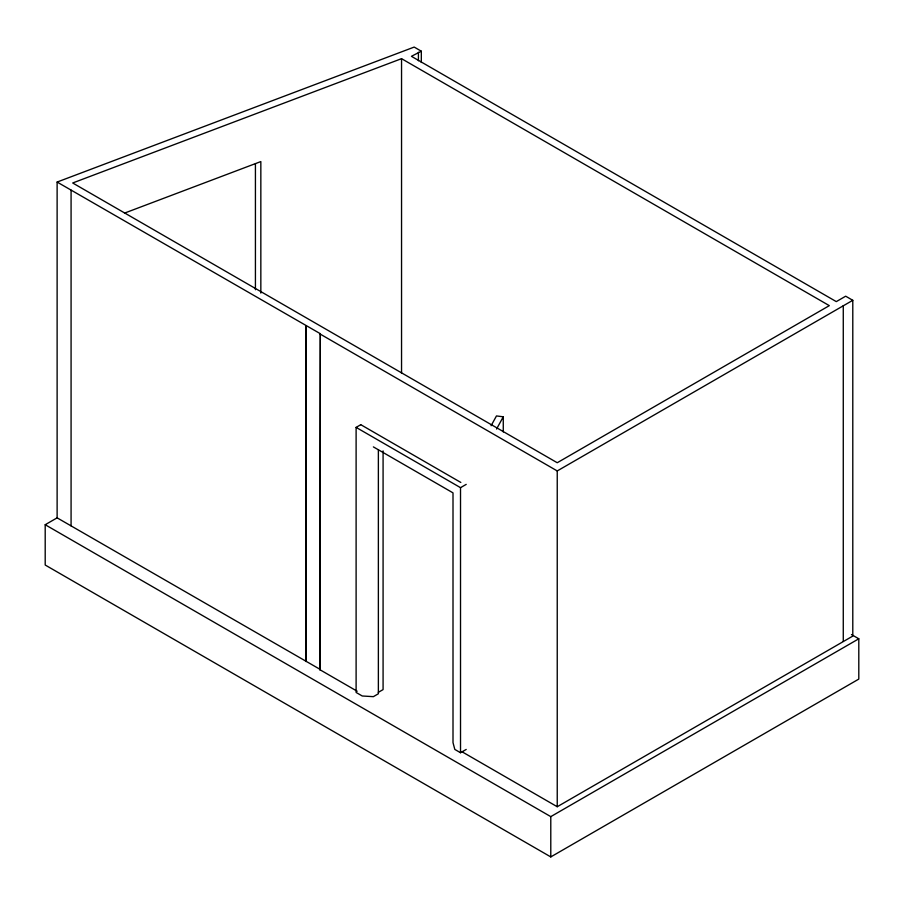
<?xml version="1.0" encoding="UTF-8"?>
<svg xmlns="http://www.w3.org/2000/svg" width="904" height="904" viewBox="0 0 904 904"><rect width="100%" height="100%" fill="white"/><g stroke="black" fill="none" stroke-linecap="round" stroke-linejoin="round"><path stroke-width="1.36" d="M491.098 425.727L496.465 415.942L503.268 416.8L503.268 431.931M496.567 429.027L503.268 416.8M421.32 62.489L421.32 51.2L411.433 56.319L836.302 301.62L845.681 296.196L852.788 300.309L852.788 636.088L557.237 806.73L462.046 751.778M320.332 669.502L57.121 517.845L57.121 182.054L320.332 333.712L319.937 669.728L320.332 333.712M851.466 634.563L858.8 638.789L858.8 679.085L550.785 856.924L45.2 565.023L45.2 524.727L57.121 517.845M378.369 449.661L378.369 693.764L373.375 696.656L362.244 695.99L356.108 692.453L356.108 427.389L360.673 424.756M356.108 427.389L460.52 487.663L466.215 484.374M319.937 333.938L557.237 470.939L852.788 300.309M378.301 692.351L383.081 689.594L383.081 450.904M373.375 446.892L453.006 492.872L453.006 742.625L454.814 749.427L460.52 752.727L466.215 749.439M45.2 524.727L550.785 816.628L858.8 638.789M57.121 182.054L414.19 47.076L421.32 51.2M401.546 58.67L72.693 182.981L557.237 462.735L829.318 305.642L401.546 58.67L401.546 373.296M124.526 213.107L260.838 161.579L260.838 293.088M360.798 424.688L460.825 482.442M319.937 669.728L357.193 691.232M843.274 305.642L843.274 641.433M557.237 470.939L557.237 806.73M550.785 816.628L550.785 856.924M460.52 487.663L460.52 752.727M418.416 52.296L418.416 60.76M306.241 325.587L306.241 661.366M305.981 325.734L305.981 661.525M255.425 163.805L255.425 289.721M71.077 190.111L71.077 525.902"/></g></svg>
